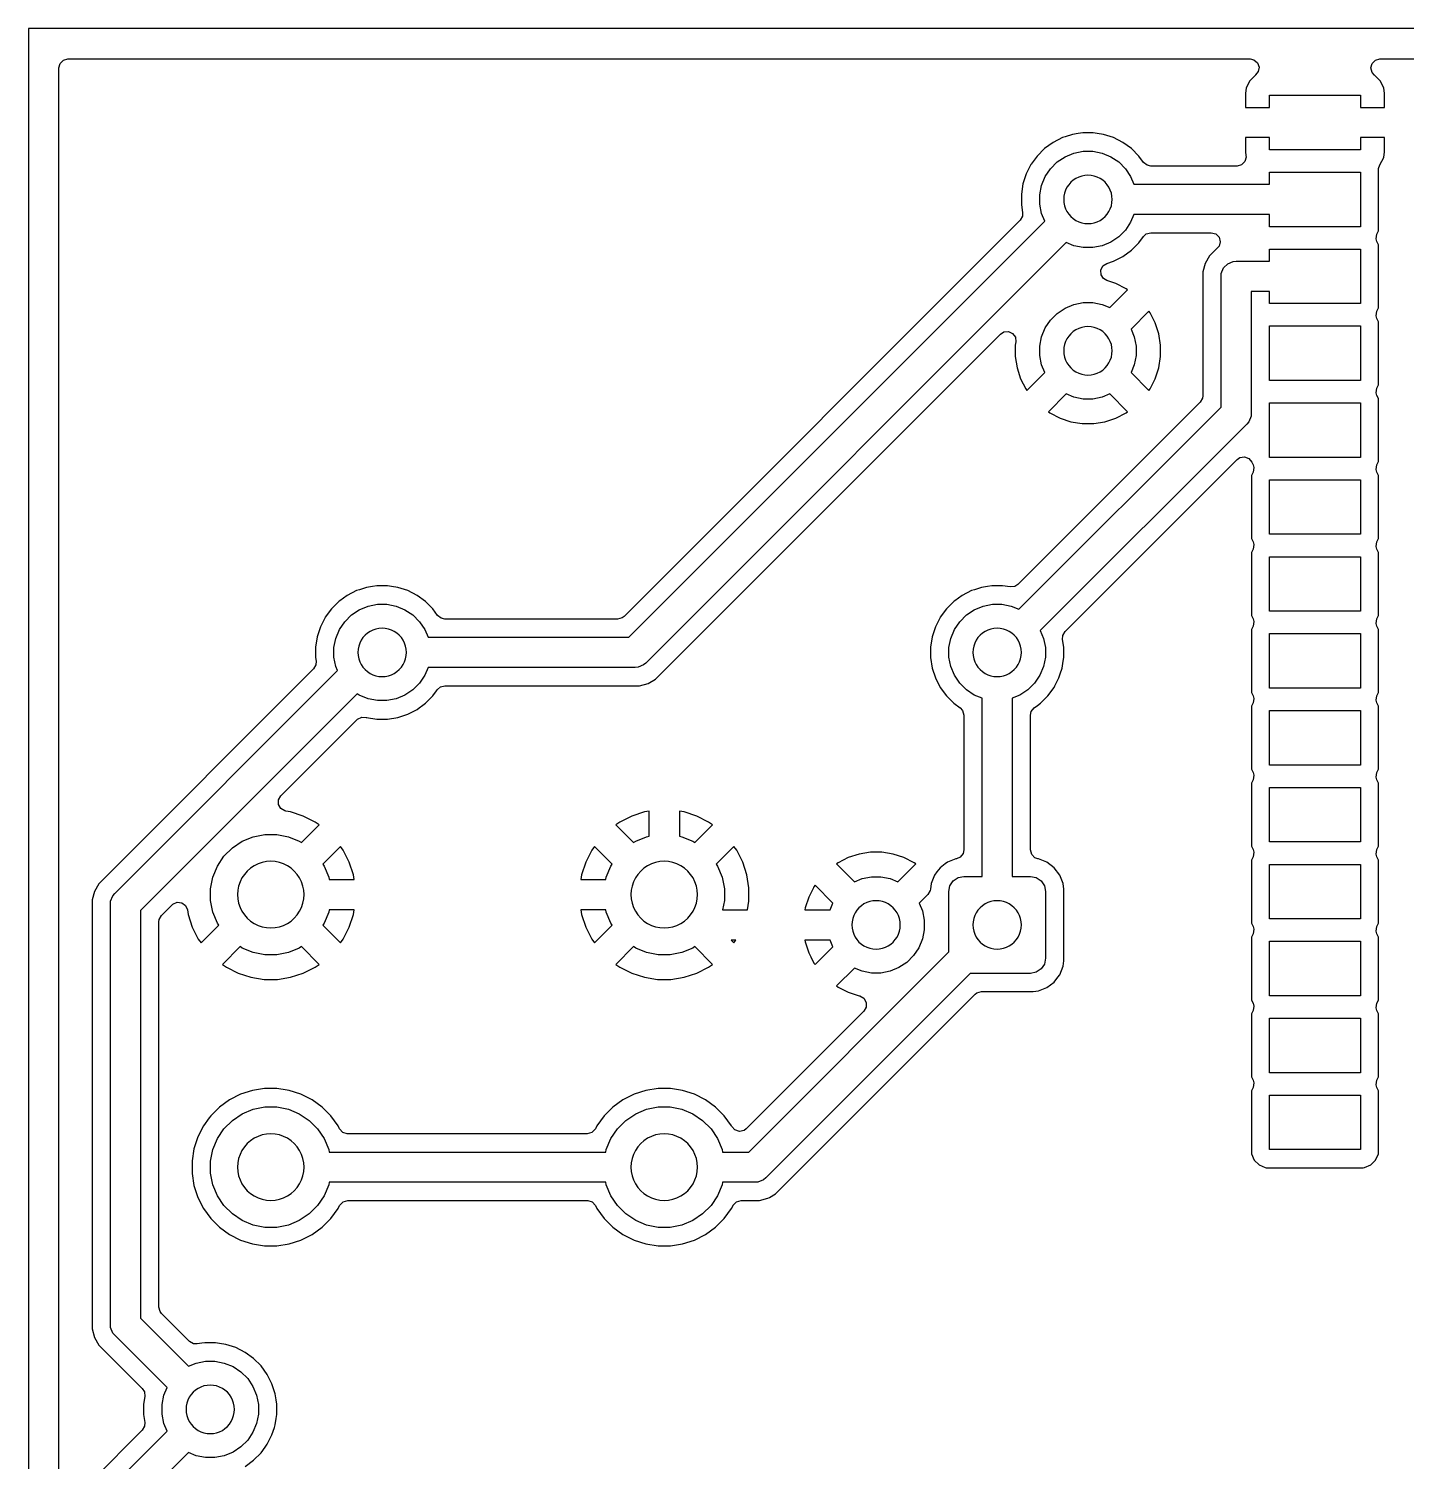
# Model space of a CAD drawing. Header units: millimetres. Extents: x 126 to 180, y -136 to -90.2.
# Drawn here: x 126 to 148.76, y -113.86 to -90.2 of the extents above; entities that cross this region are included whole.
import ezdxf

# ---------------------------------------------------------------- set-up
doc = ezdxf.new("R2010")
doc.units = ezdxf.units.MM
doc.layers.add('ABLATE', color=1, linetype='CONTINUOUS')

msp = doc.modelspace()

# ---------------------------------------------------------------- linework, layer by layer
at = {"layer": 'ABLATE'}
for points in [[(126, -136), (180, -136), (180, -90.2), (126, -90.2)], [(143.4478, -92.6234), (143.3965, -92.6336), (143.3469, -92.6504), (143.3, -92.6736), (143.2565, -92.7027), (143.2172, -92.7372), (143.1827, -92.7765), (143.1536, -92.82), (143.1304, -92.8669), (143.1136, -92.9165), (143.1034, -92.9678), (143.1, -93.02), (143.1034, -93.0722), (143.1136, -93.1235), (143.1304, -93.1731), (143.1536, -93.22), (143.1827, -93.2635), (143.2172, -93.3028), (143.2565, -93.3373), (143.3, -93.3664), (143.3469, -93.3896), (143.3965, -93.4064), (143.4478, -93.4166), (143.5, -93.42), (143.5522, -93.4166), (143.6035, -93.4064), (143.6531, -93.3896), (143.7, -93.3664), (143.7435, -93.3373), (143.7828, -93.3028), (143.8173, -93.2635), (143.8464, -93.22), (143.8696, -93.1731), (143.8864, -93.1235), (143.8966, -93.0722), (143.9, -93.02), (143.8966, -92.9678), (143.8864, -92.9165), (143.8696, -92.8669), (143.8464, -92.82), (143.8173, -92.7765), (143.7828, -92.7372), (143.7435, -92.7027), (143.7, -92.6736), (143.6531, -92.6504), (143.6035, -92.6336), (143.5522, -92.6234), (143.5, -92.62)], [(148, -94.74), (146.5, -94.74), (146.5, -94.54), (146.1983, -94.54), (146.1983, -96.5517), (146.1935, -96.6005), (146.1562, -96.6906), (146.1562, -96.6906), (146.1251, -96.7285), (142.7129, -100.1407), (142.7656, -100.2678), (142.7961, -100.4216), (142.7961, -100.5784), (142.7656, -100.7322), (142.7055, -100.8771), (142.6184, -101.0075), (142.5075, -101.1184), (142.3771, -101.2055), (142.25, -101.2582), (142.25, -104.2), (142.55, -104.2), (142.6457, -104.219), (142.7268, -104.2732), (142.781, -104.3543), (142.8, -104.45), (142.8, -105.55), (142.781, -105.6457), (142.7268, -105.7268), (142.6457, -105.781), (142.55, -105.8), (141.5536, -105.8), (138.1768, -109.1768), (138.1389, -109.2079), (138.1389, -109.2079), (138.0488, -109.2452), (138, -109.25), (137.465, -109.25), (137.4569, -109.2903), (137.3819, -109.4714), (137.273, -109.6344), (137.1344, -109.773), (136.9714, -109.8819), (136.7903, -109.9569), (136.598, -109.9952), (136.402, -109.9952), (136.2097, -109.9569), (136.0286, -109.8819), (135.8656, -109.773), (135.727, -109.6344), (135.6181, -109.4714), (135.5431, -109.2903), (135.535, -109.25), (130.965, -109.25), (130.9569, -109.2903), (130.8819, -109.4714), (130.773, -109.6344), (130.6344, -109.773), (130.4714, -109.8819), (130.2903, -109.9569), (130.098, -109.9952), (129.902, -109.9952), (129.7097, -109.9569), (129.5286, -109.8819), (129.3656, -109.773), (129.227, -109.6344), (129.1181, -109.4714), (129.0431, -109.2903), (129.0048, -109.098), (129.0048, -108.902), (129.0431, -108.7097), (129.1181, -108.5286), (129.227, -108.3656), (129.3656, -108.227), (129.5286, -108.1181), (129.7097, -108.0431), (129.902, -108.0048), (130.098, -108.0048), (130.2903, -108.0431), (130.4714, -108.1181), (130.6344, -108.227), (130.773, -108.3656), (130.8819, -108.5286), (130.9569, -108.7097), (130.965, -108.75), (135.535, -108.75), (135.5431, -108.7097), (135.6181, -108.5286), (135.727, -108.3656), (135.8656, -108.227), (136.0286, -108.1181), (136.2097, -108.0431), (136.402, -108.0048), (136.598, -108.0048), (136.7903, -108.0431), (136.9714, -108.1181), (137.1344, -108.227), (137.273, -108.3656), (137.3819, -108.5286), (137.4569, -108.7097), (137.465, -108.75), (137.8964, -108.75), (141.2, -105.4464), (141.2, -104.45), (141.219, -104.3543), (141.2732, -104.2732), (141.3543, -104.219), (141.45, -104.2), (141.75, -104.2), (141.75, -101.2582), (141.6229, -101.2055), (141.4925, -101.1184), (141.3816, -101.0075), (141.2945, -100.8771), (141.2344, -100.7322), (141.2039, -100.5784), (141.2039, -100.4216), (141.2344, -100.2678), (141.2945, -100.1229), (141.3816, -99.9925), (141.4925, -99.8816), (141.6229, -99.7945), (141.7678, -99.7344), (141.9216, -99.7039), (142.0784, -99.7039), (142.2322, -99.7344), (142.3593, -99.7871), (145.6983, -96.4481), (145.6983, -94.29), (145.7031, -94.2412), (145.7404, -94.1511), (145.8094, -94.0821), (145.8995, -94.0448), (145.9483, -94.04), (146.5, -94.04), (146.5, -93.84), (148, -93.84)], [(144.2129, -95.1607), (144.2656, -95.2878), (144.2961, -95.4416), (144.2961, -95.5984), (144.2656, -95.7522), (144.2129, -95.8793), (144.5079, -96.1743), (144.5263, -96.1489), (144.6121, -95.9806), (144.6705, -95.801), (144.7, -95.6144), (144.7, -95.4256), (144.6705, -95.239), (144.6705, -95.239), (144.6121, -95.0594), (144.5263, -94.8911), (144.5263, -94.8911), (144.5079, -94.8657), (144.5079, -94.8657)], [(143.4478, -95.1234), (143.3965, -95.1336), (143.3469, -95.1504), (143.3, -95.1736), (143.2565, -95.2027), (143.2172, -95.2372), (143.1827, -95.2765), (143.1536, -95.32), (143.1304, -95.3669), (143.1136, -95.4165), (143.1034, -95.4678), (143.1, -95.52), (143.1034, -95.5722), (143.1136, -95.6235), (143.1304, -95.6731), (143.1536, -95.72), (143.1827, -95.7635), (143.2172, -95.8028), (143.2565, -95.8373), (143.3, -95.8664), (143.3469, -95.8896), (143.3965, -95.9064), (143.4478, -95.9166), (143.5, -95.92), (143.5522, -95.9166), (143.6035, -95.9064), (143.6531, -95.8896), (143.7, -95.8664), (143.7435, -95.8373), (143.7828, -95.8028), (143.8173, -95.7635), (143.8464, -95.72), (143.8696, -95.6731), (143.8864, -95.6235), (143.8966, -95.5722), (143.9, -95.52), (143.8966, -95.4678), (143.8864, -95.4165), (143.8696, -95.3669), (143.8464, -95.32), (143.8173, -95.2765), (143.7828, -95.2372), (143.7435, -95.2027), (143.7, -95.1736), (143.6531, -95.1504), (143.6035, -95.1336), (143.5522, -95.1234), (143.5, -95.12)], [(148, -96.01), (146.5, -96.01), (146.5, -95.11), (148, -95.11)], [(142.8457, -96.5279), (142.8457, -96.5279), (142.8711, -96.5463), (142.8711, -96.5463), (143.0394, -96.6321), (143.219, -96.6904), (143.219, -96.6905), (143.4056, -96.72), (143.5944, -96.72), (143.781, -96.6905), (143.781, -96.6904), (143.9606, -96.6321), (144.1289, -96.5463), (144.1289, -96.5463), (144.1543, -96.5279), (144.1543, -96.5279), (143.8593, -96.2329), (143.7322, -96.2856), (143.5784, -96.3161), (143.4216, -96.3161), (143.2678, -96.2856), (143.1407, -96.2329)], [(148, -97.28), (146.5, -97.28), (146.5, -96.38), (148, -96.38)], [(148, -98.55), (146.5, -98.55), (146.5, -97.65), (148, -97.65)], [(148, -99.82), (146.5, -99.82), (146.5, -98.92), (148, -98.92)], [(131.7878, -100.1034), (131.7365, -100.1136), (131.6869, -100.1304), (131.64, -100.1536), (131.5965, -100.1827), (131.5572, -100.2172), (131.5227, -100.2565), (131.4936, -100.3), (131.4704, -100.3469), (131.4536, -100.3965), (131.4434, -100.4478), (131.44, -100.5), (131.4434, -100.5522), (131.4536, -100.6035), (131.4704, -100.6531), (131.4936, -100.7), (131.5227, -100.7435), (131.5572, -100.7828), (131.5965, -100.8173), (131.64, -100.8464), (131.6869, -100.8696), (131.7365, -100.8864), (131.7878, -100.8966), (131.84, -100.9), (131.8922, -100.8966), (131.9435, -100.8864), (131.9931, -100.8696), (132.04, -100.8464), (132.0835, -100.8173), (132.1228, -100.7828), (132.1573, -100.7435), (132.1864, -100.7), (132.2096, -100.6531), (132.2264, -100.6035), (132.2366, -100.5522), (132.24, -100.5), (132.2366, -100.4478), (132.2264, -100.3965), (132.2096, -100.3469), (132.1864, -100.3), (132.1573, -100.2565), (132.1228, -100.2172), (132.0835, -100.1827), (132.04, -100.1536), (131.9931, -100.1304), (131.9435, -100.1136), (131.8922, -100.1034), (131.84, -100.1)], [(141.9478, -100.1034), (141.8965, -100.1136), (141.8469, -100.1304), (141.8, -100.1536), (141.7565, -100.1827), (141.7172, -100.2172), (141.6827, -100.2565), (141.6536, -100.3), (141.6304, -100.3469), (141.6136, -100.3965), (141.6034, -100.4478), (141.6, -100.5), (141.6034, -100.5522), (141.6136, -100.6035), (141.6304, -100.6531), (141.6536, -100.7), (141.6827, -100.7435), (141.7172, -100.7828), (141.7565, -100.8173), (141.8, -100.8464), (141.8469, -100.8696), (141.8965, -100.8864), (141.9478, -100.8966), (142, -100.9), (142.0522, -100.8966), (142.1035, -100.8864), (142.1531, -100.8696), (142.2, -100.8464), (142.2435, -100.8173), (142.2828, -100.7828), (142.3173, -100.7435), (142.3464, -100.7), (142.3696, -100.6531), (142.3864, -100.6035), (142.3966, -100.5522), (142.4, -100.5), (142.3966, -100.4478), (142.3864, -100.3965), (142.3696, -100.3469), (142.3464, -100.3), (142.3173, -100.2565), (142.2828, -100.2172), (142.2435, -100.1827), (142.2, -100.1536), (142.1531, -100.1304), (142.1035, -100.1136), (142.0522, -100.1034), (142, -100.1)], [(148, -101.09), (146.5, -101.09), (146.5, -100.19), (148, -100.19)], [(148, -102.36), (146.5, -102.36), (146.5, -101.46), (148, -101.46)], [(148, -103.63), (146.5, -103.63), (146.5, -102.73), (148, -102.73)], [(136.1722, -103.1345), (136.1722, -103.1345), (135.9626, -103.2026), (135.9626, -103.2026), (135.7662, -103.3026), (135.7662, -103.3026), (135.7025, -103.3489), (135.7025, -103.3489), (135.9945, -103.6409), (136.0286, -103.6181), (136.2097, -103.5431), (136.25, -103.535), (136.25, -103.1221)], [(136.75, -103.535), (136.7903, -103.5431), (136.9714, -103.6181), (137.0055, -103.6409), (137.2975, -103.3489), (137.2338, -103.3026), (137.0374, -103.2026), (137.0374, -103.2026), (136.8278, -103.1345), (136.75, -103.1221)], [(130.8591, -103.9945), (130.8819, -104.0286), (130.9569, -104.2097), (130.965, -104.25), (131.3779, -104.25), (131.3655, -104.1722), (131.2974, -103.9626), (131.2974, -103.9626), (131.1974, -103.7662), (131.1511, -103.7025)], [(135.3026, -103.7662), (135.3026, -103.7662), (135.2026, -103.9626), (135.2026, -103.9626), (135.1345, -104.1722), (135.1221, -104.25), (135.535, -104.25), (135.5431, -104.2097), (135.6181, -104.0286), (135.6409, -103.9945), (135.3489, -103.7025), (135.3489, -103.7025)], [(137.3591, -103.9945), (137.3819, -104.0286), (137.4569, -104.2097), (137.4952, -104.402), (137.4952, -104.598), (137.465, -104.75), (137.8779, -104.75), (137.9, -104.6102), (137.9, -104.3898), (137.8655, -104.1722), (137.7974, -103.9626), (137.7974, -103.9626), (137.6974, -103.7662), (137.6511, -103.7025)], [(139.719, -103.8295), (139.719, -103.8295), (139.5394, -103.8879), (139.3711, -103.9737), (139.3457, -103.9921), (139.6407, -104.2871), (139.7678, -104.2344), (139.9216, -104.2039), (140.0784, -104.2039), (140.2322, -104.2344), (140.3593, -104.2871), (140.6543, -103.9921), (140.6543, -103.9921), (140.6289, -103.9737), (140.6289, -103.9737), (140.4606, -103.8879), (140.281, -103.8295), (140.281, -103.8295), (140.0944, -103.8), (139.9056, -103.8)], [(129.9282, -103.9547), (129.8577, -103.9687), (129.7895, -103.9919), (129.725, -104.0237), (129.6652, -104.0637), (129.6111, -104.1111), (129.5637, -104.1652), (129.5237, -104.225), (129.4919, -104.2895), (129.4687, -104.3576), (129.4547, -104.4282), (129.45, -104.5), (129.4547, -104.5718), (129.4687, -104.6423), (129.4919, -104.7105), (129.5237, -104.775), (129.5637, -104.8348), (129.6111, -104.8889), (129.6652, -104.9363), (129.725, -104.9763), (129.7895, -105.0081), (129.8577, -105.0313), (129.9282, -105.0453), (130, -105.05), (130.0718, -105.0453), (130.1424, -105.0313), (130.2105, -105.0081), (130.275, -104.9763), (130.3348, -104.9363), (130.3889, -104.8889), (130.4363, -104.8348), (130.4763, -104.775), (130.5081, -104.7105), (130.5313, -104.6423), (130.5453, -104.5718), (130.55, -104.5), (130.5453, -104.4282), (130.5313, -104.3576), (130.5081, -104.2895), (130.4763, -104.225), (130.4363, -104.1652), (130.3889, -104.1111), (130.3348, -104.0637), (130.275, -104.0237), (130.2105, -103.9919), (130.1424, -103.9687), (130.0718, -103.9547), (130, -103.95)], [(136.4282, -103.9547), (136.3577, -103.9687), (136.2895, -103.9919), (136.225, -104.0237), (136.1652, -104.0637), (136.1111, -104.1111), (136.0637, -104.1652), (136.0237, -104.225), (135.9919, -104.2895), (135.9687, -104.3576), (135.9547, -104.4282), (135.95, -104.5), (135.9547, -104.5718), (135.9687, -104.6423), (135.9919, -104.7105), (136.0237, -104.775), (136.0637, -104.8348), (136.1111, -104.8889), (136.1652, -104.9363), (136.225, -104.9763), (136.2895, -105.0081), (136.3577, -105.0313), (136.4282, -105.0453), (136.5, -105.05), (136.5718, -105.0453), (136.6424, -105.0313), (136.7105, -105.0081), (136.775, -104.9763), (136.8348, -104.9363), (136.8889, -104.8889), (136.9363, -104.8348), (136.9763, -104.775), (137.0081, -104.7105), (137.0313, -104.6423), (137.0453, -104.5718), (137.05, -104.5), (137.0453, -104.4282), (137.0313, -104.3576), (137.0081, -104.2895), (136.9763, -104.225), (136.9363, -104.1652), (136.8889, -104.1111), (136.8348, -104.0637), (136.775, -104.0237), (136.7105, -103.9919), (136.6424, -103.9687), (136.5718, -103.9547), (136.5, -103.95)], [(148, -104.9), (146.5, -104.9), (146.5, -104), (148, -104)], [(138.9737, -104.3711), (138.9737, -104.3711), (138.9641, -104.3898), (138.9326, -104.4516), (138.9326, -104.4516), (138.8879, -104.5394), (138.8295, -104.719), (138.8246, -104.75), (139.2418, -104.75), (139.2871, -104.6407), (138.9921, -104.3457), (138.9921, -104.3457)], [(130.9569, -104.7903), (130.8819, -104.9714), (130.8591, -105.0055), (131.1511, -105.2975), (131.1511, -105.2975), (131.1974, -105.2338), (131.1974, -105.2338), (131.2974, -105.0374), (131.2974, -105.0374), (131.3655, -104.8278), (131.3779, -104.75), (130.965, -104.75)], [(135.1345, -104.8278), (135.2026, -105.0374), (135.2026, -105.0374), (135.3026, -105.2338), (135.3489, -105.2975), (135.3489, -105.2975), (135.6409, -105.0055), (135.6181, -104.9714), (135.5431, -104.7903), (135.535, -104.75), (135.1221, -104.75)], [(139.9478, -104.6034), (139.8965, -104.6136), (139.8469, -104.6304), (139.8, -104.6536), (139.7565, -104.6827), (139.7172, -104.7172), (139.6827, -104.7565), (139.6536, -104.8), (139.6304, -104.8469), (139.6136, -104.8965), (139.6034, -104.9478), (139.6, -105), (139.6034, -105.0522), (139.6136, -105.1035), (139.6304, -105.1531), (139.6536, -105.2), (139.6827, -105.2435), (139.7172, -105.2828), (139.7565, -105.3173), (139.8, -105.3464), (139.8469, -105.3696), (139.8965, -105.3864), (139.9478, -105.3966), (140, -105.4), (140.0522, -105.3966), (140.1035, -105.3864), (140.1531, -105.3696), (140.2, -105.3464), (140.2435, -105.3173), (140.2828, -105.2828), (140.3173, -105.2435), (140.3464, -105.2), (140.3696, -105.1531), (140.3864, -105.1035), (140.3966, -105.0522), (140.4, -105), (140.3966, -104.9478), (140.3864, -104.8965), (140.3696, -104.8469), (140.3464, -104.8), (140.3173, -104.7565), (140.2828, -104.7172), (140.2435, -104.6827), (140.2, -104.6536), (140.1531, -104.6304), (140.1035, -104.6136), (140.0522, -104.6034), (140, -104.6)], [(141.9478, -104.6034), (141.8965, -104.6136), (141.8469, -104.6304), (141.8, -104.6536), (141.7565, -104.6827), (141.7172, -104.7172), (141.6827, -104.7565), (141.6536, -104.8), (141.6304, -104.8469), (141.6136, -104.8965), (141.6034, -104.9478), (141.6, -105), (141.6034, -105.0522), (141.6136, -105.1035), (141.6304, -105.1531), (141.6536, -105.2), (141.6827, -105.2435), (141.7172, -105.2828), (141.7565, -105.3173), (141.8, -105.3464), (141.8469, -105.3696), (141.8965, -105.3864), (141.9478, -105.3966), (142, -105.4), (142.0522, -105.3966), (142.1035, -105.3864), (142.1531, -105.3696), (142.2, -105.3464), (142.2435, -105.3173), (142.2828, -105.2828), (142.3173, -105.2435), (142.3464, -105.2), (142.3696, -105.1531), (142.3864, -105.1035), (142.3966, -105.0522), (142.4, -105), (142.3966, -104.9478), (142.3864, -104.8965), (142.3696, -104.8469), (142.3464, -104.8), (142.3173, -104.7565), (142.2828, -104.7172), (142.2435, -104.6827), (142.2, -104.6536), (142.1531, -104.6304), (142.1035, -104.6136), (142.0522, -104.6034), (142, -104.6)], [(137.6511, -105.2975), (137.6511, -105.2975), (137.6856, -105.25), (137.6036, -105.25)], [(138.8295, -105.281), (138.8296, -105.281), (138.8879, -105.4606), (138.9215, -105.5266), (138.9215, -105.5266), (138.9737, -105.6289), (138.9737, -105.6289), (138.9921, -105.6543), (138.9921, -105.6543), (139.2871, -105.3593), (139.2418, -105.25), (138.8246, -105.25)], [(148, -106.17), (146.5, -106.17), (146.5, -105.27), (148, -105.27)], [(129.2025, -105.6511), (129.2025, -105.6511), (129.2662, -105.6974), (129.4626, -105.7974), (129.4626, -105.7974), (129.6722, -105.8655), (129.8898, -105.9), (130.1102, -105.9), (130.3278, -105.8655), (130.3278, -105.8655), (130.5374, -105.7974), (130.5374, -105.7974), (130.7338, -105.6974), (130.7338, -105.6974), (130.7975, -105.6511), (130.7975, -105.6511), (130.5055, -105.3591), (130.4714, -105.3819), (130.2903, -105.4569), (130.098, -105.4952), (129.902, -105.4952), (129.7097, -105.4569), (129.5286, -105.3819), (129.4945, -105.3591)], [(135.7025, -105.6511), (135.7025, -105.6511), (135.7662, -105.6974), (135.9626, -105.7974), (135.9626, -105.7974), (136.1722, -105.8655), (136.3898, -105.9), (136.6102, -105.9), (136.8278, -105.8655), (136.8278, -105.8655), (137.0374, -105.7974), (137.0374, -105.7974), (137.2338, -105.6974), (137.2338, -105.6974), (137.2975, -105.6511), (137.2975, -105.6511), (137.0055, -105.3591), (136.9714, -105.3819), (136.7903, -105.4569), (136.598, -105.4952), (136.402, -105.4952), (136.2097, -105.4569), (136.0286, -105.3819), (135.9945, -105.3591)], [(148, -107.44), (146.5, -107.44), (146.5, -106.54), (148, -106.54)], [(148, -108.71), (146.5, -108.71), (146.5, -107.81), (148, -107.81)], [(129.9282, -108.4547), (129.8577, -108.4687), (129.7895, -108.4919), (129.725, -108.5237), (129.6652, -108.5637), (129.6111, -108.6111), (129.5637, -108.6652), (129.5237, -108.725), (129.4919, -108.7895), (129.4687, -108.8576), (129.4547, -108.9282), (129.45, -109), (129.4547, -109.0718), (129.4687, -109.1423), (129.4919, -109.2105), (129.5237, -109.275), (129.5637, -109.3348), (129.6111, -109.3889), (129.6652, -109.4363), (129.725, -109.4763), (129.7895, -109.5081), (129.8577, -109.5313), (129.9282, -109.5453), (130, -109.55), (130.0718, -109.5453), (130.1424, -109.5313), (130.2105, -109.5081), (130.275, -109.4763), (130.3348, -109.4363), (130.3889, -109.3889), (130.4363, -109.3348), (130.4763, -109.275), (130.5081, -109.2105), (130.5313, -109.1423), (130.5453, -109.0718), (130.55, -109), (130.5453, -108.9282), (130.5313, -108.8576), (130.5081, -108.7895), (130.4763, -108.725), (130.4363, -108.6652), (130.3889, -108.6111), (130.3348, -108.5637), (130.275, -108.5237), (130.2105, -108.4919), (130.1424, -108.4687), (130.0718, -108.4547), (130, -108.45)], [(136.4282, -108.4547), (136.3577, -108.4687), (136.2895, -108.4919), (136.225, -108.5237), (136.1652, -108.5637), (136.1111, -108.6111), (136.0637, -108.6652), (136.0237, -108.725), (135.9919, -108.7895), (135.9687, -108.8576), (135.9547, -108.9282), (135.95, -109), (135.9547, -109.0718), (135.9687, -109.1423), (135.9919, -109.2105), (136.0237, -109.275), (136.0637, -109.3348), (136.1111, -109.3889), (136.1652, -109.4363), (136.225, -109.4763), (136.2895, -109.5081), (136.3577, -109.5313), (136.4282, -109.5453), (136.5, -109.55), (136.5718, -109.5453), (136.6424, -109.5313), (136.7105, -109.5081), (136.775, -109.4763), (136.8348, -109.4363), (136.8889, -109.3889), (136.9363, -109.3348), (136.9763, -109.275), (137.0081, -109.2105), (137.0313, -109.1423), (137.0453, -109.0718), (137.05, -109), (137.0453, -108.9282), (137.0313, -108.8576), (137.0081, -108.7895), (136.9763, -108.725), (136.9363, -108.6652), (136.8889, -108.6111), (136.8348, -108.5637), (136.775, -108.5237), (136.7105, -108.4919), (136.6424, -108.4687), (136.5718, -108.4547), (136.5, -108.45)], [(128.9478, -112.6034), (128.8965, -112.6136), (128.8469, -112.6304), (128.8, -112.6536), (128.7565, -112.6827), (128.7172, -112.7172), (128.6827, -112.7565), (128.6536, -112.8), (128.6304, -112.8469), (128.6136, -112.8965), (128.6034, -112.9478), (128.6, -113), (128.6034, -113.0522), (128.6136, -113.1035), (128.6304, -113.1531), (128.6536, -113.2), (128.6827, -113.2435), (128.7172, -113.2828), (128.7565, -113.3173), (128.8, -113.3464), (128.8469, -113.3696), (128.8965, -113.3864), (128.9478, -113.3966), (129, -113.4), (129.0522, -113.3966), (129.1035, -113.3864), (129.1531, -113.3696), (129.2, -113.3464), (129.2435, -113.3173), (129.2828, -113.2828), (129.3173, -113.2435), (129.3464, -113.2), (129.3696, -113.1531), (129.3864, -113.1035), (129.3966, -113.0522), (129.4, -113), (129.3966, -112.9478), (129.3864, -112.8965), (129.3696, -112.8469), (129.3464, -112.8), (129.3173, -112.7565), (129.2828, -112.7172), (129.2435, -112.6827), (129.2, -112.6536), (129.1531, -112.6304), (129.1035, -112.6136), (129.0522, -112.6034), (129, -112.6)]]:
    msp.add_lwpolyline(points, close=True, dxfattribs=at)
for points in [[(126.5005, -135.3505), (126.5005, -90.8495), (126.5205, -90.775), (126.575, -90.7205), (126.6495, -90.7005), (146.1776, -90.7005), (146.2382, -90.7134), (146.2981, -90.7619), (146.3257, -90.8339), (146.3137, -90.9101), (146.2701, -90.9639), (146.2702, -90.9641), (146.2688, -90.9655), (146.2651, -90.97), (146.262, -90.9724), (146.1724, -91.062), (146.1148, -91.1749), (146.1, -91.2685), (146.1, -91.5), (146.5, -91.5), (146.5, -91.3), (148, -91.3), (148, -91.5), (148.4, -91.5), (148.4, -91.2685), (148.3852, -91.1749), (148.3852, -91.1748), (148.3276, -91.062), (148.238, -90.9724), (148.2349, -90.97), (148.1934, -90.924), (148.1734, -90.8495), (148.1934, -90.775), (148.2479, -90.7205), (148.3224, -90.7005), (163.6776, -90.7005)], [(129.5768, -113.9412), (129.7169, -113.8394), (129.8394, -113.7169), (129.9084, -113.622), (129.9412, -113.5768), (129.9476, -113.5643), (130.0199, -113.4224), (130.0605, -113.2974), (130.0734, -113.2577), (130.0903, -113.1511), (130.1005, -113.0866), (130.1005, -112.9134), (130.0894, -112.8432), (130.0734, -112.7423), (130.0199, -112.5776), (130.0199, -112.5775), (129.9412, -112.4232), (129.8394, -112.2831), (129.7169, -112.1606), (129.5768, -112.0588), (129.4225, -111.9801), (129.4225, -111.9801), (129.4224, -111.9801), (129.4224, -111.9801), (129.2577, -111.9266), (129.153, -111.91), (129.0866, -111.8995), (128.9134, -111.8995), (128.8629, -111.9075), (128.7852, -111.9198), (128.7233, -111.9166), (128.6565, -111.878), (128.1939, -111.4154), (128.1703, -111.3846), (128.1503, -111.3101), (128.1503, -104.9477), (128.1554, -104.9092), (128.1939, -104.8424), (128.3695, -104.6669), (128.381, -104.6564), (128.4515, -104.6251), (128.5282, -104.6331), (128.5906, -104.6785), (128.622, -104.7489), (128.6345, -104.8278), (128.6345, -104.8278), (128.7026, -105.0374), (128.7026, -105.0374), (128.8026, -105.2338), (128.8489, -105.2975), (128.8489, -105.2975), (129.1409, -105.0055), (129.1181, -104.9714), (129.0431, -104.7903), (129.0048, -104.598), (129.0048, -104.402), (129.0431, -104.2097), (129.1181, -104.0286), (129.227, -103.8656), (129.3656, -103.727), (129.5286, -103.6181), (129.7097, -103.5431), (129.902, -103.5048), (130.098, -103.5048), (130.2903, -103.5431), (130.4714, -103.6181), (130.5055, -103.6409), (130.7975, -103.3489), (130.7338, -103.3026), (130.5374, -103.2026), (130.5374, -103.2026), (130.3278, -103.1345), (130.3278, -103.1345), (130.2489, -103.122), (130.2337, -103.1187), (130.1669, -103.0802), (130.1283, -103.0134), (130.1283, -102.9362), (130.1669, -102.8695), (131.4276, -101.6087), (131.4333, -101.6033), (131.502, -101.5683), (131.5766, -101.5722), (131.5766, -101.572), (131.5776, -101.5723), (131.579, -101.5723), (131.5823, -101.5734), (131.7534, -101.6005), (131.7534, -101.6005), (131.9266, -101.6005), (131.9266, -101.6005), (132.0977, -101.5734), (132.2624, -101.5199), (132.4168, -101.4412), (132.4527, -101.4151), (132.5102, -101.3734), (132.5569, -101.3394), (132.6794, -101.2169), (132.739, -101.1349), (132.7557, -101.1119), (132.8018, -101.0705), (132.8763, -101.0505), (136.0925, -101.0505), (136.2325, -101.013), (136.358, -100.9405), (142.0561, -95.2424), (142.1081, -95.2087), (142.1848, -95.2006), (142.2552, -95.232), (142.3006, -95.2944), (142.3086, -95.3711), (142.3, -95.4256), (142.3, -95.6144), (142.3295, -95.801), (142.3296, -95.801), (142.3879, -95.9806), (142.4737, -96.1489), (142.4737, -96.1489), (142.4921, -96.1743), (142.4921, -96.1743), (142.7871, -95.8793), (142.7344, -95.7522), (142.7039, -95.5984), (142.7039, -95.4416), (142.7344, -95.2878), (142.7945, -95.1429), (142.8816, -95.0125), (142.9925, -94.9016), (143.1229, -94.8145), (143.2678, -94.7544), (143.4216, -94.7239), (143.5784, -94.7239), (143.7322, -94.7544), (143.8593, -94.8071), (144.1543, -94.5121), (144.1543, -94.5121), (144.1289, -94.4937), (144.1289, -94.4937), (143.9606, -94.4079), (143.8113, -94.3594), (143.7577, -94.3284), (143.7157, -94.2637), (143.7116, -94.1867), (143.7466, -94.118), (143.8113, -94.076), (143.9224, -94.0399), (144.0768, -93.9612), (144.0783, -93.9601), (144.2169, -93.8594), (144.2169, -93.8594), (144.3394, -93.7369), (144.4157, -93.6319), (144.4618, -93.5905), (144.5363, -93.5705), (145.5374, -93.5705), (145.6119, -93.5905), (145.6665, -93.645), (145.6864, -93.7195), (145.6665, -93.794), (145.6176, -93.8429), (145.618, -93.8435), (145.6133, -93.8472), (145.6119, -93.8485), (145.6103, -93.8495), (145.6103, -93.8495), (145.6103, -93.8495), (145.5078, -93.952), (145.5078, -93.952), (145.5078, -93.952), (145.4353, -94.0775), (145.3978, -94.2175), (145.3978, -94.2175), (145.3978, -96.262), (145.3927, -96.3005), (145.3542, -96.3673), (142.3435, -99.378), (142.2915, -99.4117), (142.2148, -99.4198), (142.0866, -99.3995), (141.9134, -99.3995), (141.8399, -99.4111), (141.7423, -99.4266), (141.6252, -99.4647), (141.5776, -99.4801), (141.4232, -99.5588), (141.4232, -99.5588), (141.4232, -99.5588), (141.3025, -99.6465), (141.2831, -99.6606), (141.1606, -99.7831), (141.1606, -99.7831), (141.061, -99.9201), (141.0588, -99.9232), (140.9801, -100.0776), (140.9266, -100.2423), (140.8995, -100.4134), (140.8995, -100.5866), (140.9266, -100.7577), (140.9801, -100.9224), (141.0588, -101.0768), (141.1606, -101.2169), (141.2831, -101.3394), (141.3873, -101.4151), (141.3881, -101.4157), (141.4295, -101.4617), (141.4495, -101.5362), (141.4495, -103.7622), (141.4375, -103.8208), (141.3899, -103.8814), (141.3274, -103.9065), (141.3277, -103.9078), (141.3184, -103.9101), (141.1777, -103.9656), (141.1777, -103.9656), (141.1427, -103.9921), (141.0571, -104.0571), (141.0571, -104.0571), (141.0058, -104.1247), (140.9656, -104.1777), (140.9222, -104.2877), (140.9101, -104.3184), (140.8992, -104.4093), (140.8952, -104.4301), (140.8566, -104.4969), (140.7129, -104.6407), (140.7656, -104.7678), (140.7961, -104.9216), (140.7961, -105.0784), (140.7656, -105.2322), (140.7055, -105.3771), (140.6184, -105.5075), (140.5075, -105.6184), (140.3771, -105.7055), (140.2322, -105.7656), (140.0784, -105.7961), (139.9216, -105.7961), (139.7678, -105.7656), (139.6407, -105.7129), (139.3457, -106.0079), (139.3457, -106.0079), (139.3711, -106.0263), (139.3711, -106.0263), (139.5394, -106.1121), (139.719, -106.1705), (139.7233, -106.1715), (139.7321, -106.1733), (139.7988, -106.2119), (139.8374, -106.2787), (139.8374, -106.3558), (139.7988, -106.4226), (137.8555, -108.366), (137.8178, -108.3934), (137.7423, -108.4095), (137.669, -108.3856), (137.6173, -108.3283), (137.6123, -108.3184), (137.492, -108.1528), (137.492, -108.1528), (137.3472, -108.008), (137.3472, -108.008), (137.1816, -107.8877), (136.9992, -107.7948), (136.9992, -107.7948), (136.8045, -107.7315), (136.7708, -107.7262), (136.6024, -107.6995), (136.3976, -107.6995), (136.1955, -107.7315), (136.0008, -107.7948), (136.0008, -107.7948), (136.0008, -107.7948), (135.8184, -107.8877), (135.6528, -108.008), (135.6528, -108.008), (135.508, -108.1528), (135.508, -108.1528), (135.3877, -108.3184), (135.3624, -108.3681), (135.3586, -108.375), (135.3041, -108.4295), (135.2296, -108.4495), (131.2704, -108.4495), (131.2626, -108.4493), (131.1892, -108.4255), (131.1376, -108.3681), (131.1123, -108.3184), (130.992, -108.1528), (130.992, -108.1528), (130.8472, -108.008), (130.8472, -108.008), (130.6816, -107.8877), (130.4992, -107.7948), (130.4992, -107.7948), (130.3045, -107.7315), (130.2708, -107.7262), (130.1024, -107.6995), (129.8976, -107.6995), (129.6955, -107.7315), (129.5008, -107.7948), (129.5008, -107.7948), (129.5008, -107.7948), (129.3184, -107.8877), (129.1528, -108.008), (129.1528, -108.008), (129.008, -108.1528), (129.008, -108.1528), (128.9828, -108.1875), (128.8877, -108.3184), (128.7948, -108.5008), (128.7315, -108.6955), (128.6995, -108.8976), (128.6995, -109.1024), (128.7315, -109.3045), (128.7948, -109.4992), (128.8877, -109.6816), (129.008, -109.8472), (129.1528, -109.992), (129.3184, -110.1123), (129.5008, -110.2052), (129.6955, -110.2685), (129.8976, -110.3005), (129.8977, -110.3005), (130.1023, -110.3005), (130.1024, -110.3005), (130.3045, -110.2685), (130.4992, -110.2052), (130.6816, -110.1123), (130.6816, -110.1123), (130.8472, -109.992), (130.8472, -109.992), (130.992, -109.8472), (130.992, -109.8472), (131.1123, -109.6816), (131.1376, -109.6319), (131.1414, -109.625), (131.1959, -109.5705), (131.2704, -109.5505), (135.2296, -109.5505), (135.2374, -109.5507), (135.3108, -109.5745), (135.3624, -109.6319), (135.3877, -109.6816), (135.508, -109.8472), (135.6528, -109.992), (135.8184, -110.1123), (136.0008, -110.2052), (136.1955, -110.2685), (136.3976, -110.3005), (136.3977, -110.3005), (136.6023, -110.3005), (136.6024, -110.3005), (136.8045, -110.2685), (136.9992, -110.2052), (137.1816, -110.1123), (137.1816, -110.1123), (137.3472, -109.992), (137.3472, -109.992), (137.492, -109.8472), (137.492, -109.8472), (137.6123, -109.6816), (137.6376, -109.6319), (137.6414, -109.625), (137.6959, -109.5705), (137.7704, -109.5505), (138.0725, -109.5505), (138.2125, -109.513), (138.2363, -109.4992), (138.338, -109.4405), (141.6344, -106.1441), (141.6652, -106.1205), (141.7397, -106.1005), (142.5931, -106.1005), (142.6816, -106.0899), (142.8223, -106.0344), (142.9429, -105.9429), (143.0016, -105.8655), (143.0344, -105.8223), (143.0899, -105.6816), (143.1005, -105.5931), (143.1005, -104.4069), (143.0899, -104.3184), (143.0344, -104.1777), (143.0344, -104.1777), (142.9429, -104.0571), (142.9429, -104.0571), (142.8223, -103.9656), (142.8223, -103.9656), (142.6816, -103.9101), (142.6723, -103.9078), (142.6725, -103.9071), (142.625, -103.8912), (142.5705, -103.8367), (142.5505, -103.7622), (142.5505, -101.5362), (142.5634, -101.4756), (142.6119, -101.4157), (142.6638, -101.378), (142.7169, -101.3394), (142.8394, -101.2169), (142.8394, -101.2169), (142.9412, -101.0768), (142.9546, -101.0505), (143.0199, -100.9224), (143.0419, -100.8546), (143.0734, -100.7577), (143.0914, -100.6438), (143.1005, -100.5866), (143.1005, -100.4134), (143.0802, -100.2852), (143.0834, -100.2233), (143.122, -100.1565), (145.9647, -97.3138), (146.0099, -97.2829), (146.0861, -97.271), (146.158, -97.2989), (146.2064, -97.359), (146.2266, -97.4048), (146.2385, -97.449), (146.2266, -97.5252), (146.2024, -97.58), (146.1995, -97.6051), (146.1995, -98.5949), (146.2024, -98.62), (146.2266, -98.6748), (146.2385, -98.719), (146.2266, -98.7952), (146.2024, -98.85), (146.1995, -98.8751), (146.1995, -99.8649), (146.2024, -99.89), (146.2266, -99.9448), (146.2385, -99.989), (146.2266, -100.0652), (146.2024, -100.12), (146.1995, -100.1451), (146.1995, -101.1349), (146.2024, -101.16), (146.2266, -101.2148), (146.2385, -101.259), (146.2266, -101.3352), (146.2024, -101.39), (146.1995, -101.4151), (146.1995, -102.4049), (146.2024, -102.43), (146.2266, -102.4848), (146.2385, -102.529), (146.2266, -102.6052), (146.2024, -102.66), (146.1995, -102.6851), (146.1995, -103.6749), (146.2024, -103.7), (146.2266, -103.7548), (146.2385, -103.799), (146.2266, -103.8752), (146.2024, -103.93), (146.2024, -103.93), (146.2001, -103.95), (146.1995, -103.9551), (146.1995, -104.9449), (146.2024, -104.97), (146.2266, -105.0248), (146.2385, -105.069), (146.2266, -105.1452), (146.2024, -105.2), (146.1995, -105.2251), (146.1995, -106.2149), (146.2024, -106.24), (146.2266, -106.2948), (146.2385, -106.339), (146.2266, -106.4152), (146.2024, -106.47), (146.1995, -106.4951), (146.1995, -107.4849), (146.2024, -107.51), (146.2266, -107.5648), (146.2385, -107.609), (146.2266, -107.6852), (146.2024, -107.74), (146.1995, -107.7651), (146.1995, -108.7549), (146.2024, -108.78), (146.2478, -108.8828), (146.3272, -108.9622), (146.43, -109.0076), (146.4426, -109.009), (146.4551, -109.0105), (146.4551, -109.0105), (148.0449, -109.0105), (148.07, -109.0076), (148.1728, -108.9622), (148.2522, -108.8828), (148.2522, -108.8828), (148.2976, -108.78), (148.2976, -108.78), (148.3005, -108.7549), (148.3005, -107.7651), (148.3005, -107.7651), (148.3005, -107.7651), (148.2976, -107.74), (148.2734, -107.6852), (148.2615, -107.641), (148.2734, -107.5648), (148.2976, -107.51), (148.2976, -107.51), (148.3005, -107.4849), (148.3005, -106.4951), (148.3005, -106.4951), (148.3005, -106.4951), (148.2976, -106.47), (148.2734, -106.4152), (148.2615, -106.371), (148.2734, -106.2948), (148.2976, -106.24), (148.2976, -106.24), (148.3005, -106.2149), (148.3005, -105.2251), (148.3005, -105.2251), (148.3005, -105.2251), (148.2976, -105.2), (148.2734, -105.1452), (148.2615, -105.101), (148.2734, -105.0248), (148.2976, -104.97), (148.2976, -104.97), (148.3005, -104.9449), (148.3005, -103.9551), (148.3005, -103.9551), (148.3005, -103.9551), (148.2976, -103.93), (148.2734, -103.8752), (148.2615, -103.831), (148.2734, -103.7548), (148.2976, -103.7), (148.2976, -103.7), (148.3005, -103.6749), (148.3005, -102.6851), (148.3005, -102.6851), (148.3005, -102.6851), (148.2976, -102.66), (148.2734, -102.6052), (148.2615, -102.561), (148.2734, -102.4848), (148.2976, -102.43), (148.2976, -102.43), (148.3005, -102.4049), (148.3005, -101.4151), (148.3005, -101.4151), (148.3005, -101.4151), (148.2976, -101.39), (148.2734, -101.3352), (148.2615, -101.291), (148.2734, -101.2148), (148.2976, -101.16), (148.2976, -101.16), (148.3005, -101.1349), (148.3005, -100.1451), (148.3005, -100.1451), (148.3005, -100.1451), (148.2976, -100.12), (148.2734, -100.0652), (148.2615, -100.021), (148.2734, -99.9448), (148.2976, -99.89), (148.2976, -99.89), (148.3005, -99.8649), (148.3005, -98.8751), (148.3005, -98.8751), (148.3005, -98.8751), (148.2976, -98.85), (148.2734, -98.7952), (148.2615, -98.751), (148.2734, -98.6748), (148.2976, -98.62), (148.2976, -98.62), (148.3005, -98.5949), (148.3005, -97.6051), (148.3005, -97.6051), (148.3005, -97.6051), (148.2976, -97.58), (148.2734, -97.5252), (148.2615, -97.481), (148.2734, -97.4048), (148.2976, -97.35), (148.2976, -97.35), (148.3005, -97.3249), (148.3005, -96.3351), (148.3005, -96.3351), (148.3005, -96.3351), (148.2976, -96.31), (148.2734, -96.2552), (148.2615, -96.211), (148.2734, -96.1348), (148.2976, -96.08), (148.2976, -96.08), (148.3005, -96.0549), (148.3005, -95.0651), (148.3005, -95.0651), (148.3005, -95.0651), (148.2976, -95.04), (148.2734, -94.9852), (148.2615, -94.941), (148.2734, -94.8648), (148.2976, -94.81), (148.2976, -94.81), (148.3005, -94.7849), (148.3005, -93.7951), (148.3005, -93.7951), (148.3005, -93.7951), (148.2976, -93.77), (148.2734, -93.7152), (148.2615, -93.671), (148.2734, -93.5948), (148.2976, -93.54), (148.2976, -93.54), (148.3005, -93.5149), (148.3005, -92.5238), (148.3013, -92.5082), (148.3239, -92.4493), (148.3223, -92.4485), (148.3852, -92.3251), (148.4, -92.2315), (148.4, -92), (148, -92), (148, -92.2), (146.5, -92.2), (146.5, -92), (146.1, -92), (146.1, -92.2315), (146.1104, -92.2972), (146.1122, -92.3205), (146.0923, -92.395), (146.0377, -92.4495), (145.9632, -92.4695), (144.5363, -92.4695), (144.4756, -92.4566), (144.4157, -92.4081), (144.3394, -92.3031), (144.3394, -92.3031), (144.2169, -92.1806), (144.0768, -92.0788), (143.9225, -92.0001), (143.9225, -92.0001), (143.9224, -92.0001), (143.9221, -92), (143.7577, -91.9466), (143.653, -91.93), (143.5866, -91.9195), (143.4134, -91.9195), (143.3399, -91.9311), (143.2423, -91.9466), (143.1252, -91.9847), (143.0776, -92.0001), (142.9232, -92.0788), (142.9232, -92.0788), (142.9232, -92.0788), (142.7831, -92.1806), (142.7831, -92.1806), (142.6606, -92.3031), (142.6445, -92.3251), (142.5618, -92.439), (142.5588, -92.4432), (142.4801, -92.5976), (142.4266, -92.7623), (142.3995, -92.9334), (142.3995, -93.1066), (142.4198, -93.2348), (142.4166, -93.2967), (142.378, -93.3635), (135.8356, -99.9059), (135.8048, -99.9295), (135.7303, -99.9495), (132.8763, -99.9495), (132.8156, -99.9366), (132.7557, -99.8881), (132.6794, -99.7831), (132.6794, -99.7831), (132.5569, -99.6606), (132.4168, -99.5588), (132.2625, -99.4801), (132.2625, -99.4801), (132.2624, -99.4801), (132.2624, -99.4801), (132.0977, -99.4266), (131.993, -99.41), (131.9266, -99.3995), (131.7534, -99.3995), (131.6799, -99.4111), (131.5823, -99.4266), (131.4652, -99.4647), (131.4176, -99.4801), (131.2632, -99.5588), (131.2632, -99.5588), (131.2632, -99.5588), (131.1425, -99.6465), (131.1231, -99.6606), (131.0006, -99.7831), (131.0006, -99.7831), (130.901, -99.9201), (130.8988, -99.9232), (130.8201, -100.0776), (130.7666, -100.2423), (130.7395, -100.4134), (130.7395, -100.5866), (130.7486, -100.6438), (130.7453, -100.7057), (130.7068, -100.7725), (127.1593, -104.32), (127.0868, -104.4455), (127.0493, -104.5855), (127.0493, -111.5273), (127.0493, -111.6723), (127.0868, -111.8123), (127.1593, -111.9378), (127.878, -112.6565), (127.9117, -112.7085), (127.9198, -112.7852), (127.8995, -112.9134), (127.8995, -113.0866), (127.9097, -113.1511), (127.9198, -113.2148), (127.9166, -113.2767), (127.878, -113.3435), (127.0642, -114.1573)], [(127.3279, -114.3185), (128.2871, -113.3593), (128.2344, -113.2322), (128.2039, -113.0784), (128.2039, -112.9216), (128.2344, -112.7678), (128.2871, -112.6407), (127.423, -111.7766), (127.3919, -111.7387), (127.3546, -111.6486), (127.3498, -111.5998), (127.3498, -104.658), (127.3546, -104.6092), (127.3919, -104.5191), (127.3919, -104.5191), (127.423, -104.4812), (131.103, -100.8012), (131.0744, -100.7322), (131.0439, -100.5784), (131.0439, -100.4216), (131.0744, -100.2678), (131.1345, -100.1229), (131.2216, -99.9925), (131.3325, -99.8816), (131.4629, -99.7945), (131.6078, -99.7344), (131.7616, -99.7039), (131.9184, -99.7039), (132.0722, -99.7344), (132.2171, -99.7945), (132.3475, -99.8816), (132.4584, -99.9925), (132.5455, -100.1229), (132.5982, -100.25), (135.9164, -100.25), (142.7871, -93.3793), (142.7344, -93.2522), (142.7039, -93.0984), (142.7039, -92.9416), (142.7344, -92.7878), (142.7945, -92.6429), (142.8816, -92.5125), (142.9925, -92.4016), (143.1229, -92.3145), (143.2678, -92.2544), (143.4216, -92.2239), (143.5784, -92.2239), (143.7322, -92.2544), (143.8771, -92.3145), (144.0075, -92.4016), (144.1184, -92.5125), (144.2055, -92.6429), (144.2582, -92.77), (146.5, -92.77), (146.5, -92.57), (148, -92.57), (148, -93.47), (146.5, -93.47), (146.5, -93.27), (144.2582, -93.27), (144.2055, -93.3971), (144.1184, -93.5275), (144.0075, -93.6384), (143.8771, -93.7255), (143.7322, -93.7856), (143.5784, -93.8161), (143.4216, -93.8161), (143.2678, -93.7856), (143.1407, -93.7329), (136.1968, -100.6768), (136.1589, -100.7079), (136.1589, -100.7079), (136.0688, -100.7452), (136.02, -100.75), (132.5982, -100.75), (132.5455, -100.8771), (132.4584, -101.0075), (132.3475, -101.1184), (132.2171, -101.2055), (132.0722, -101.2656), (131.9184, -101.2961), (131.7616, -101.2961), (131.6078, -101.2656), (131.4629, -101.2055), (131.4287, -101.1827), (127.8498, -104.7616), (127.8498, -111.4962), (128.6407, -112.2871), (128.7678, -112.2344), (128.9216, -112.2039), (129.0784, -112.2039), (129.2322, -112.2344), (129.3771, -112.2945), (129.5075, -112.3816), (129.6184, -112.4925), (129.7055, -112.6229), (129.7656, -112.7678), (129.7961, -112.9216), (129.7961, -113.0784), (129.7656, -113.2322), (129.7055, -113.3771), (129.6184, -113.5075), (129.5075, -113.6184), (129.3771, -113.7055), (129.2322, -113.7656), (129.0784, -113.7961), (128.9216, -113.7961), (128.7678, -113.7656), (128.6407, -113.7129), (127.7547, -114.5989)]]:
    msp.add_lwpolyline(points, dxfattribs=at)

doc.saveas('drawing.dxf')
